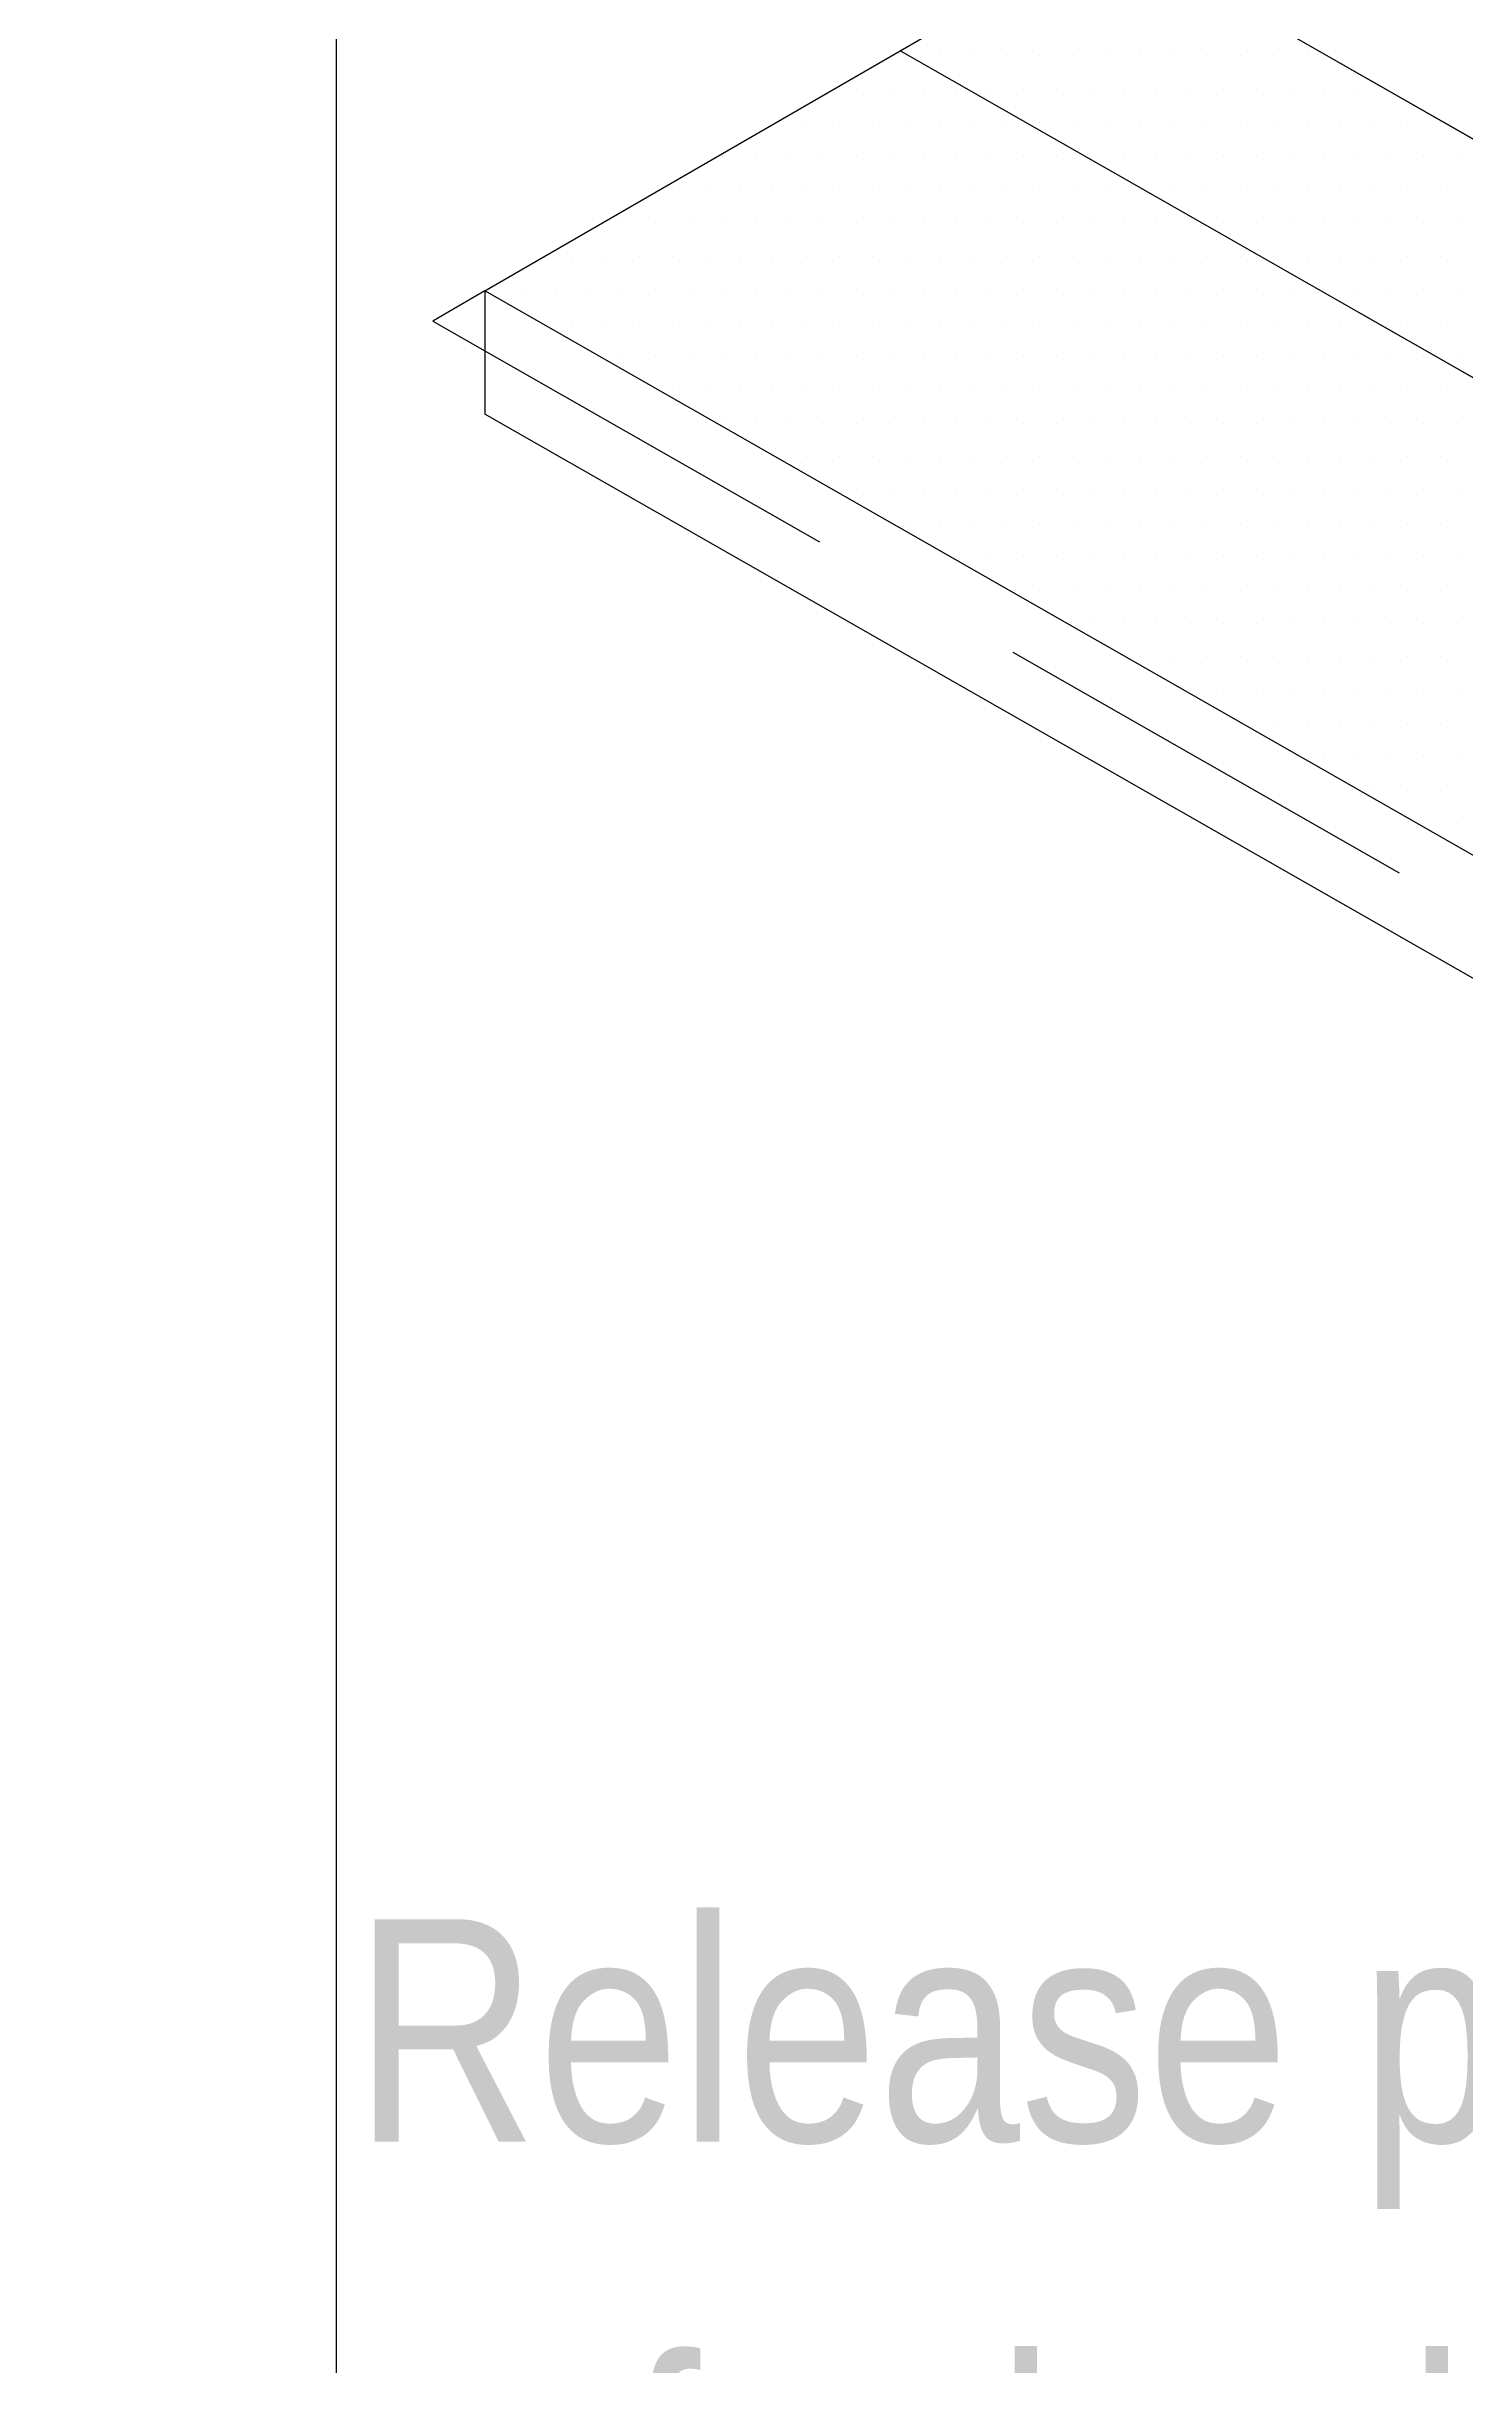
# Model space of a CAD drawing. Extents: x -1279 to 5791, y -3809 to 1769.
# Drawn here: x 720.5 to 777.9, y -2559.8 to -2466 of the extents above; entities that cross this region are included whole.
import ezdxf

# ---------------------------------------------------------------- set-up
doc = ezdxf.new("R2010")
doc.units = 0
doc.header["$MEASUREMENT"] = 0
doc.linetypes.add('AI-Linetype-46', pattern=[27, 18, -9])
doc.linetypes.add('AI-Linetype-47', pattern=[27, 18, -9])
for name, color, linetype, lineweight in [('.ATI-HATCH', 7, 'Continuous', 0), ('G-ANNO-TTLB', 7, 'Continuous', 0), ('TYVEK', 7, 'Continuous', 0)]:
    doc.layers.add(name, color=color, linetype=linetype, lineweight=lineweight)

# ---------------------------------------------------------------- blocks, each defined once
blk = doc.blocks.new('Block_79')
at = {"layer": '.ATI-HATCH'}
for points, knots in [([(763.448, -2461.326), (763.448, -2461.326), (755.049, -2466.185), (755.049, -2466.185), (755.049, -2466.185), (827.469, -2507.538), (827.469, -2507.538), (827.469, -2507.538), (828.188, -2498.294), (828.188, -2498.294), (828.188, -2498.294), (763.448, -2461.326), (763.448, -2461.326)], [0, 0, 0, 0, 1, 1, 1, 2, 2, 2, 3, 3, 3, 4, 4, 4, 4]), ([(755.049, -2466.185), (755.049, -2466.185), (746.651, -2471.044), (746.651, -2471.044), (746.651, -2471.044), (738.252, -2475.902), (738.252, -2475.902), (738.252, -2475.902), (872.648, -2552.645), (872.648, -2552.645), (872.648, -2552.645), (889.444, -2542.927), (889.444, -2542.927), (889.444, -2542.927), (755.049, -2466.185), (755.049, -2466.185)], [0, 0, 0, 0, 1, 1, 1, 2, 2, 2, 3, 3, 3, 4, 4, 4, 5, 5, 5, 5])]:
    blk.add_open_spline(points, degree=3, knots=knots, dxfattribs=at)
at = {"layer": '.ATI-HATCH', "color": 8, "lineweight": 0, "true_color": 0x808080}
for points in [[(755.301, -2466.394), (755.301, -2466.394), (755.301, -2466.394), (755.301, -2466.394)], [(756.651, -2466.394), (756.651, -2466.394), (756.651, -2466.394), (756.651, -2466.394)], [(758.001, -2466.394), (758.001, -2466.394), (758.001, -2466.394), (758.001, -2466.394)], [(759.351, -2466.394), (759.351, -2466.394), (759.351, -2466.394), (759.351, -2466.394)], [(760.701, -2466.394), (760.701, -2466.394), (760.701, -2466.394), (760.701, -2466.394)], [(762.051, -2466.394), (762.051, -2466.394), (762.051, -2466.394), (762.051, -2466.394)], [(763.401, -2466.394), (763.401, -2466.394), (763.401, -2466.394), (763.401, -2466.394)], [(764.751, -2466.394), (764.751, -2466.394), (764.751, -2466.394), (764.751, -2466.394)], [(766.101, -2466.394), (766.101, -2466.394), (766.101, -2466.394), (766.101, -2466.394)], [(767.451, -2466.394), (767.451, -2466.394), (767.451, -2466.394), (767.451, -2466.394)], [(768.801, -2466.394), (768.801, -2466.394), (768.801, -2466.394), (768.801, -2466.394)], [(770.151, -2466.394), (770.151, -2466.394), (770.151, -2466.394), (770.151, -2466.394)], [(771.501, -2466.394), (771.501, -2466.394), (771.501, -2466.394), (771.501, -2466.394)], [(753.276, -2467.744), (753.276, -2467.744), (753.276, -2467.744), (753.276, -2467.744)], [(754.626, -2467.744), (754.626, -2467.744), (754.626, -2467.744), (754.626, -2467.744)], [(755.976, -2467.744), (755.976, -2467.744), (755.976, -2467.744), (755.976, -2467.744)], [(757.326, -2467.744), (757.326, -2467.744), (757.326, -2467.744), (757.326, -2467.744)], [(758.676, -2467.744), (758.676, -2467.744), (758.676, -2467.744), (758.676, -2467.744)], [(760.026, -2467.744), (760.026, -2467.744), (760.026, -2467.744), (760.026, -2467.744)], [(761.376, -2467.744), (761.376, -2467.744), (761.376, -2467.744), (761.376, -2467.744)], [(762.726, -2467.744), (762.726, -2467.744), (762.726, -2467.744), (762.726, -2467.744)], [(764.076, -2467.744), (764.076, -2467.744), (764.076, -2467.744), (764.076, -2467.744)], [(765.426, -2467.744), (765.426, -2467.744), (765.426, -2467.744), (765.426, -2467.744)], [(766.776, -2467.744), (766.776, -2467.744), (766.776, -2467.744), (766.776, -2467.744)], [(768.126, -2467.744), (768.126, -2467.744), (768.126, -2467.744), (768.126, -2467.744)], [(769.476, -2467.744), (769.476, -2467.744), (769.476, -2467.744), (769.476, -2467.744)], [(770.826, -2467.744), (770.826, -2467.744), (770.826, -2467.744), (770.826, -2467.744)], [(772.176, -2467.744), (772.176, -2467.744), (772.176, -2467.744), (772.176, -2467.744)], [(773.526, -2467.744), (773.526, -2467.744), (773.526, -2467.744), (773.526, -2467.744)], [(751.251, -2469.094), (751.251, -2469.094), (751.251, -2469.094), (751.251, -2469.094)], [(752.601, -2469.094), (752.601, -2469.094), (752.601, -2469.094), (752.601, -2469.094)], [(753.951, -2469.094), (753.951, -2469.094), (753.951, -2469.094), (753.951, -2469.094)], [(755.301, -2469.094), (755.301, -2469.094), (755.301, -2469.094), (755.301, -2469.094)], [(756.651, -2469.094), (756.651, -2469.094), (756.651, -2469.094), (756.651, -2469.094)], [(758.001, -2469.094), (758.001, -2469.094), (758.001, -2469.094), (758.001, -2469.094)], [(759.351, -2469.094), (759.351, -2469.094), (759.351, -2469.094), (759.351, -2469.094)], [(760.701, -2469.094), (760.701, -2469.094), (760.701, -2469.094), (760.701, -2469.094)], [(762.051, -2469.094), (762.051, -2469.094), (762.051, -2469.094), (762.051, -2469.094)], [(763.401, -2469.094), (763.401, -2469.094), (763.401, -2469.094), (763.401, -2469.094)], [(764.751, -2469.094), (764.751, -2469.094), (764.751, -2469.094), (764.751, -2469.094)], [(766.101, -2469.094), (766.101, -2469.094), (766.101, -2469.094), (766.101, -2469.094)], [(767.451, -2469.094), (767.451, -2469.094), (767.451, -2469.094), (767.451, -2469.094)], [(768.801, -2469.094), (768.801, -2469.094), (768.801, -2469.094), (768.801, -2469.094)], [(770.151, -2469.094), (770.151, -2469.094), (770.151, -2469.094), (770.151, -2469.094)], [(771.501, -2469.094), (771.501, -2469.094), (771.501, -2469.094), (771.501, -2469.094)], [(772.851, -2469.094), (772.851, -2469.094), (772.851, -2469.094), (772.851, -2469.094)], [(774.201, -2469.094), (774.201, -2469.094), (774.201, -2469.094), (774.201, -2469.094)], [(775.551, -2469.094), (775.551, -2469.094), (775.551, -2469.094), (775.551, -2469.094)], [(776.901, -2469.094), (776.901, -2469.094), (776.901, -2469.094), (776.901, -2469.094)], [(747.876, -2470.444), (747.876, -2470.444), (747.876, -2470.444), (747.876, -2470.444)], [(749.226, -2470.444), (749.226, -2470.444), (749.226, -2470.444), (749.226, -2470.444)], [(750.576, -2470.444), (750.576, -2470.444), (750.576, -2470.444), (750.576, -2470.444)], [(751.926, -2470.444), (751.926, -2470.444), (751.926, -2470.444), (751.926, -2470.444)], [(753.276, -2470.444), (753.276, -2470.444), (753.276, -2470.444), (753.276, -2470.444)], [(754.626, -2470.444), (754.626, -2470.444), (754.626, -2470.444), (754.626, -2470.444)], [(755.976, -2470.444), (755.976, -2470.444), (755.976, -2470.444), (755.976, -2470.444)], [(757.326, -2470.444), (757.326, -2470.444), (757.326, -2470.444), (757.326, -2470.444)], [(758.676, -2470.444), (758.676, -2470.444), (758.676, -2470.444), (758.676, -2470.444)], [(760.026, -2470.444), (760.026, -2470.444), (760.026, -2470.444), (760.026, -2470.444)], [(761.376, -2470.444), (761.376, -2470.444), (761.376, -2470.444), (761.376, -2470.444)], [(762.726, -2470.444), (762.726, -2470.444), (762.726, -2470.444), (762.726, -2470.444)], [(764.076, -2470.444), (764.076, -2470.444), (764.076, -2470.444), (764.076, -2470.444)], [(765.426, -2470.444), (765.426, -2470.444), (765.426, -2470.444), (765.426, -2470.444)], [(766.776, -2470.444), (766.776, -2470.444), (766.776, -2470.444), (766.776, -2470.444)], [(768.126, -2470.444), (768.126, -2470.444), (768.126, -2470.444), (768.126, -2470.444)], [(769.476, -2470.444), (769.476, -2470.444), (769.476, -2470.444), (769.476, -2470.444)], [(770.826, -2470.444), (770.826, -2470.444), (770.826, -2470.444), (770.826, -2470.444)], [(772.176, -2470.444), (772.176, -2470.444), (772.176, -2470.444), (772.176, -2470.444)], [(773.526, -2470.444), (773.526, -2470.444), (773.526, -2470.444), (773.526, -2470.444)], [(774.876, -2470.444), (774.876, -2470.444), (774.876, -2470.444), (774.876, -2470.444)], [(776.226, -2470.444), (776.226, -2470.444), (776.226, -2470.444), (776.226, -2470.444)], [(777.576, -2470.444), (777.576, -2470.444), (777.576, -2470.444), (777.576, -2470.444)], [(745.851, -2471.794), (745.851, -2471.794), (745.851, -2471.794), (745.851, -2471.794)], [(747.201, -2471.794), (747.201, -2471.794), (747.201, -2471.794), (747.201, -2471.794)], [(748.551, -2471.794), (748.551, -2471.794), (748.551, -2471.794), (748.551, -2471.794)], [(749.901, -2471.794), (749.901, -2471.794), (749.901, -2471.794), (749.901, -2471.794)], [(751.251, -2471.794), (751.251, -2471.794), (751.251, -2471.794), (751.251, -2471.794)], [(752.601, -2471.794), (752.601, -2471.794), (752.601, -2471.794), (752.601, -2471.794)], [(753.951, -2471.794), (753.951, -2471.794), (753.951, -2471.794), (753.951, -2471.794)], [(755.301, -2471.794), (755.301, -2471.794), (755.301, -2471.794), (755.301, -2471.794)], [(756.651, -2471.794), (756.651, -2471.794), (756.651, -2471.794), (756.651, -2471.794)], [(758.001, -2471.794), (758.001, -2471.794), (758.001, -2471.794), (758.001, -2471.794)], [(759.351, -2471.794), (759.351, -2471.794), (759.351, -2471.794), (759.351, -2471.794)], [(760.701, -2471.794), (760.701, -2471.794), (760.701, -2471.794), (760.701, -2471.794)], [(762.051, -2471.794), (762.051, -2471.794), (762.051, -2471.794), (762.051, -2471.794)], [(763.401, -2471.794), (763.401, -2471.794), (763.401, -2471.794), (763.401, -2471.794)], [(764.751, -2471.794), (764.751, -2471.794), (764.751, -2471.794), (764.751, -2471.794)], [(766.101, -2471.794), (766.101, -2471.794), (766.101, -2471.794), (766.101, -2471.794)], [(767.451, -2471.794), (767.451, -2471.794), (767.451, -2471.794), (767.451, -2471.794)], [(768.801, -2471.794), (768.801, -2471.794), (768.801, -2471.794), (768.801, -2471.794)], [(770.151, -2471.794), (770.151, -2471.794), (770.151, -2471.794), (770.151, -2471.794)], [(771.501, -2471.794), (771.501, -2471.794), (771.501, -2471.794), (771.501, -2471.794)], [(772.851, -2471.794), (772.851, -2471.794), (772.851, -2471.794), (772.851, -2471.794)], [(774.201, -2471.794), (774.201, -2471.794), (774.201, -2471.794), (774.201, -2471.794)], [(775.551, -2471.794), (775.551, -2471.794), (775.551, -2471.794), (775.551, -2471.794)], [(776.901, -2471.794), (776.901, -2471.794), (776.901, -2471.794), (776.901, -2471.794)], [(743.826, -2473.144), (743.826, -2473.144), (743.826, -2473.144), (743.826, -2473.144)], [(745.176, -2473.144), (745.176, -2473.144), (745.176, -2473.144), (745.176, -2473.144)], [(746.526, -2473.144), (746.526, -2473.144), (746.526, -2473.144), (746.526, -2473.144)], [(747.876, -2473.144), (747.876, -2473.144), (747.876, -2473.144), (747.876, -2473.144)], [(749.226, -2473.144), (749.226, -2473.144), (749.226, -2473.144), (749.226, -2473.144)], [(750.576, -2473.144), (750.576, -2473.144), (750.576, -2473.144), (750.576, -2473.144)], [(751.926, -2473.144), (751.926, -2473.144), (751.926, -2473.144), (751.926, -2473.144)], [(753.276, -2473.144), (753.276, -2473.144), (753.276, -2473.144), (753.276, -2473.144)], [(754.626, -2473.144), (754.626, -2473.144), (754.626, -2473.144), (754.626, -2473.144)], [(755.976, -2473.144), (755.976, -2473.144), (755.976, -2473.144), (755.976, -2473.144)], [(757.326, -2473.144), (757.326, -2473.144), (757.326, -2473.144), (757.326, -2473.144)], [(758.676, -2473.144), (758.676, -2473.144), (758.676, -2473.144), (758.676, -2473.144)], [(760.026, -2473.144), (760.026, -2473.144), (760.026, -2473.144), (760.026, -2473.144)], [(761.376, -2473.144), (761.376, -2473.144), (761.376, -2473.144), (761.376, -2473.144)], [(762.726, -2473.144), (762.726, -2473.144), (762.726, -2473.144), (762.726, -2473.144)], [(764.076, -2473.144), (764.076, -2473.144), (764.076, -2473.144), (764.076, -2473.144)], [(765.426, -2473.144), (765.426, -2473.144), (765.426, -2473.144), (765.426, -2473.144)], [(766.776, -2473.144), (766.776, -2473.144), (766.776, -2473.144), (766.776, -2473.144)], [(768.126, -2473.144), (768.126, -2473.144), (768.126, -2473.144), (768.126, -2473.144)], [(769.476, -2473.144), (769.476, -2473.144), (769.476, -2473.144), (769.476, -2473.144)], [(770.826, -2473.144), (770.826, -2473.144), (770.826, -2473.144), (770.826, -2473.144)], [(772.176, -2473.144), (772.176, -2473.144), (772.176, -2473.144), (772.176, -2473.144)], [(773.526, -2473.144), (773.526, -2473.144), (773.526, -2473.144), (773.526, -2473.144)], [(774.876, -2473.144), (774.876, -2473.144), (774.876, -2473.144), (774.876, -2473.144)], [(776.226, -2473.144), (776.226, -2473.144), (776.226, -2473.144), (776.226, -2473.144)], [(777.576, -2473.144), (777.576, -2473.144), (777.576, -2473.144), (777.576, -2473.144)], [(741.801, -2474.494), (741.801, -2474.494), (741.801, -2474.494), (741.801, -2474.494)], [(743.151, -2474.494), (743.151, -2474.494), (743.151, -2474.494), (743.151, -2474.494)], [(744.501, -2474.494), (744.501, -2474.494), (744.501, -2474.494), (744.501, -2474.494)], [(745.851, -2474.494), (745.851, -2474.494), (745.851, -2474.494), (745.851, -2474.494)], [(747.201, -2474.494), (747.201, -2474.494), (747.201, -2474.494), (747.201, -2474.494)], [(748.551, -2474.494), (748.551, -2474.494), (748.551, -2474.494), (748.551, -2474.494)], [(749.901, -2474.494), (749.901, -2474.494), (749.901, -2474.494), (749.901, -2474.494)], [(751.251, -2474.494), (751.251, -2474.494), (751.251, -2474.494), (751.251, -2474.494)], [(752.601, -2474.494), (752.601, -2474.494), (752.601, -2474.494), (752.601, -2474.494)], [(753.951, -2474.494), (753.951, -2474.494), (753.951, -2474.494), (753.951, -2474.494)], [(755.301, -2474.494), (755.301, -2474.494), (755.301, -2474.494), (755.301, -2474.494)], [(756.651, -2474.494), (756.651, -2474.494), (756.651, -2474.494), (756.651, -2474.494)], [(758.001, -2474.494), (758.001, -2474.494), (758.001, -2474.494), (758.001, -2474.494)], [(759.351, -2474.494), (759.351, -2474.494), (759.351, -2474.494), (759.351, -2474.494)], [(760.701, -2474.494), (760.701, -2474.494), (760.701, -2474.494), (760.701, -2474.494)], [(762.051, -2474.494), (762.051, -2474.494), (762.051, -2474.494), (762.051, -2474.494)], [(763.401, -2474.494), (763.401, -2474.494), (763.401, -2474.494), (763.401, -2474.494)], [(764.751, -2474.494), (764.751, -2474.494), (764.751, -2474.494), (764.751, -2474.494)], [(766.101, -2474.494), (766.101, -2474.494), (766.101, -2474.494), (766.101, -2474.494)], [(767.451, -2474.494), (767.451, -2474.494), (767.451, -2474.494), (767.451, -2474.494)], [(768.801, -2474.494), (768.801, -2474.494), (768.801, -2474.494), (768.801, -2474.494)], [(770.151, -2474.494), (770.151, -2474.494), (770.151, -2474.494), (770.151, -2474.494)], [(771.501, -2474.494), (771.501, -2474.494), (771.501, -2474.494), (771.501, -2474.494)], [(772.851, -2474.494), (772.851, -2474.494), (772.851, -2474.494), (772.851, -2474.494)], [(774.201, -2474.494), (774.201, -2474.494), (774.201, -2474.494), (774.201, -2474.494)], [(775.551, -2474.494), (775.551, -2474.494), (775.551, -2474.494), (775.551, -2474.494)], [(776.901, -2474.494), (776.901, -2474.494), (776.901, -2474.494), (776.901, -2474.494)], [(738.426, -2475.844), (738.426, -2475.844), (738.426, -2475.844), (738.426, -2475.844)], [(739.776, -2475.844), (739.776, -2475.844), (739.776, -2475.844), (739.776, -2475.844)], [(741.126, -2475.844), (741.126, -2475.844), (741.126, -2475.844), (741.126, -2475.844)], [(742.476, -2475.844), (742.476, -2475.844), (742.476, -2475.844), (742.476, -2475.844)], [(743.826, -2475.844), (743.826, -2475.844), (743.826, -2475.844), (743.826, -2475.844)], [(745.176, -2475.844), (745.176, -2475.844), (745.176, -2475.844), (745.176, -2475.844)], [(746.526, -2475.844), (746.526, -2475.844), (746.526, -2475.844), (746.526, -2475.844)], [(747.876, -2475.844), (747.876, -2475.844), (747.876, -2475.844), (747.876, -2475.844)], [(749.226, -2475.844), (749.226, -2475.844), (749.226, -2475.844), (749.226, -2475.844)], [(750.576, -2475.844), (750.576, -2475.844), (750.576, -2475.844), (750.576, -2475.844)], [(751.926, -2475.844), (751.926, -2475.844), (751.926, -2475.844), (751.926, -2475.844)], [(753.276, -2475.844), (753.276, -2475.844), (753.276, -2475.844), (753.276, -2475.844)], [(754.626, -2475.844), (754.626, -2475.844), (754.626, -2475.844), (754.626, -2475.844)], [(755.976, -2475.844), (755.976, -2475.844), (755.976, -2475.844), (755.976, -2475.844)], [(757.326, -2475.844), (757.326, -2475.844), (757.326, -2475.844), (757.326, -2475.844)], [(758.676, -2475.844), (758.676, -2475.844), (758.676, -2475.844), (758.676, -2475.844)], [(760.026, -2475.844), (760.026, -2475.844), (760.026, -2475.844), (760.026, -2475.844)], [(761.376, -2475.844), (761.376, -2475.844), (761.376, -2475.844), (761.376, -2475.844)], [(762.726, -2475.844), (762.726, -2475.844), (762.726, -2475.844), (762.726, -2475.844)], [(764.076, -2475.844), (764.076, -2475.844), (764.076, -2475.844), (764.076, -2475.844)], [(765.426, -2475.844), (765.426, -2475.844), (765.426, -2475.844), (765.426, -2475.844)], [(766.776, -2475.844), (766.776, -2475.844), (766.776, -2475.844), (766.776, -2475.844)], [(768.126, -2475.844), (768.126, -2475.844), (768.126, -2475.844), (768.126, -2475.844)], [(769.476, -2475.844), (769.476, -2475.844), (769.476, -2475.844), (769.476, -2475.844)], [(770.826, -2475.844), (770.826, -2475.844), (770.826, -2475.844), (770.826, -2475.844)], [(772.176, -2475.844), (772.176, -2475.844), (772.176, -2475.844), (772.176, -2475.844)], [(773.526, -2475.844), (773.526, -2475.844), (773.526, -2475.844), (773.526, -2475.844)], [(774.876, -2475.844), (774.876, -2475.844), (774.876, -2475.844), (774.876, -2475.844)], [(776.226, -2475.844), (776.226, -2475.844), (776.226, -2475.844), (776.226, -2475.844)], [(777.576, -2475.844), (777.576, -2475.844), (777.576, -2475.844), (777.576, -2475.844)], [(741.801, -2477.194), (741.801, -2477.194), (741.801, -2477.194), (741.801, -2477.194)], [(743.151, -2477.194), (743.151, -2477.194), (743.151, -2477.194), (743.151, -2477.194)], [(744.501, -2477.194), (744.501, -2477.194), (744.501, -2477.194), (744.501, -2477.194)], [(745.851, -2477.194), (745.851, -2477.194), (745.851, -2477.194), (745.851, -2477.194)], [(747.201, -2477.194), (747.201, -2477.194), (747.201, -2477.194), (747.201, -2477.194)], [(748.551, -2477.194), (748.551, -2477.194), (748.551, -2477.194), (748.551, -2477.194)], [(749.901, -2477.194), (749.901, -2477.194), (749.901, -2477.194), (749.901, -2477.194)], [(751.251, -2477.194), (751.251, -2477.194), (751.251, -2477.194), (751.251, -2477.194)], [(752.601, -2477.194), (752.601, -2477.194), (752.601, -2477.194), (752.601, -2477.194)], [(753.951, -2477.194), (753.951, -2477.194), (753.951, -2477.194), (753.951, -2477.194)], [(755.301, -2477.194), (755.301, -2477.194), (755.301, -2477.194), (755.301, -2477.194)], [(756.651, -2477.194), (756.651, -2477.194), (756.651, -2477.194), (756.651, -2477.194)], [(758.001, -2477.194), (758.001, -2477.194), (758.001, -2477.194), (758.001, -2477.194)], [(759.351, -2477.194), (759.351, -2477.194), (759.351, -2477.194), (759.351, -2477.194)], [(760.701, -2477.194), (760.701, -2477.194), (760.701, -2477.194), (760.701, -2477.194)], [(762.051, -2477.194), (762.051, -2477.194), (762.051, -2477.194), (762.051, -2477.194)], [(763.401, -2477.194), (763.401, -2477.194), (763.401, -2477.194), (763.401, -2477.194)], [(764.751, -2477.194), (764.751, -2477.194), (764.751, -2477.194), (764.751, -2477.194)], [(766.101, -2477.194), (766.101, -2477.194), (766.101, -2477.194), (766.101, -2477.194)], [(767.451, -2477.194), (767.451, -2477.194), (767.451, -2477.194), (767.451, -2477.194)], [(768.801, -2477.194), (768.801, -2477.194), (768.801, -2477.194), (768.801, -2477.194)], [(770.151, -2477.194), (770.151, -2477.194), (770.151, -2477.194), (770.151, -2477.194)], [(771.501, -2477.194), (771.501, -2477.194), (771.501, -2477.194), (771.501, -2477.194)], [(772.851, -2477.194), (772.851, -2477.194), (772.851, -2477.194), (772.851, -2477.194)], [(774.201, -2477.194), (774.201, -2477.194), (774.201, -2477.194), (774.201, -2477.194)], [(775.551, -2477.194), (775.551, -2477.194), (775.551, -2477.194), (775.551, -2477.194)], [(776.901, -2477.194), (776.901, -2477.194), (776.901, -2477.194), (776.901, -2477.194)], [(743.826, -2478.544), (743.826, -2478.544), (743.826, -2478.544), (743.826, -2478.544)], [(745.176, -2478.544), (745.176, -2478.544), (745.176, -2478.544), (745.176, -2478.544)], [(746.526, -2478.544), (746.526, -2478.544), (746.526, -2478.544), (746.526, -2478.544)], [(747.876, -2478.544), (747.876, -2478.544), (747.876, -2478.544), (747.876, -2478.544)], [(749.226, -2478.544), (749.226, -2478.544), (749.226, -2478.544), (749.226, -2478.544)], [(750.576, -2478.544), (750.576, -2478.544), (750.576, -2478.544), (750.576, -2478.544)], [(751.926, -2478.544), (751.926, -2478.544), (751.926, -2478.544), (751.926, -2478.544)], [(753.276, -2478.544), (753.276, -2478.544), (753.276, -2478.544), (753.276, -2478.544)], [(754.626, -2478.544), (754.626, -2478.544), (754.626, -2478.544), (754.626, -2478.544)], [(755.976, -2478.544), (755.976, -2478.544), (755.976, -2478.544), (755.976, -2478.544)], [(757.326, -2478.544), (757.326, -2478.544), (757.326, -2478.544), (757.326, -2478.544)], [(758.676, -2478.544), (758.676, -2478.544), (758.676, -2478.544), (758.676, -2478.544)], [(760.026, -2478.544), (760.026, -2478.544), (760.026, -2478.544), (760.026, -2478.544)], [(761.376, -2478.544), (761.376, -2478.544), (761.376, -2478.544), (761.376, -2478.544)], [(762.726, -2478.544), (762.726, -2478.544), (762.726, -2478.544), (762.726, -2478.544)], [(764.076, -2478.544), (764.076, -2478.544), (764.076, -2478.544), (764.076, -2478.544)], [(765.426, -2478.544), (765.426, -2478.544), (765.426, -2478.544), (765.426, -2478.544)], [(766.776, -2478.544), (766.776, -2478.544), (766.776, -2478.544), (766.776, -2478.544)], [(768.126, -2478.544), (768.126, -2478.544), (768.126, -2478.544), (768.126, -2478.544)], [(769.476, -2478.544), (769.476, -2478.544), (769.476, -2478.544), (769.476, -2478.544)], [(770.826, -2478.544), (770.826, -2478.544), (770.826, -2478.544), (770.826, -2478.544)], [(772.176, -2478.544), (772.176, -2478.544), (772.176, -2478.544), (772.176, -2478.544)], [(773.526, -2478.544), (773.526, -2478.544), (773.526, -2478.544), (773.526, -2478.544)], [(774.876, -2478.544), (774.876, -2478.544), (774.876, -2478.544), (774.876, -2478.544)], [(776.226, -2478.544), (776.226, -2478.544), (776.226, -2478.544), (776.226, -2478.544)], [(777.576, -2478.544), (777.576, -2478.544), (777.576, -2478.544), (777.576, -2478.544)], [(745.851, -2479.894), (745.851, -2479.894), (745.851, -2479.894), (745.851, -2479.894)], [(747.201, -2479.894), (747.201, -2479.894), (747.201, -2479.894), (747.201, -2479.894)], [(748.551, -2479.894), (748.551, -2479.894), (748.551, -2479.894), (748.551, -2479.894)], [(749.901, -2479.894), (749.901, -2479.894), (749.901, -2479.894), (749.901, -2479.894)], [(751.251, -2479.894), (751.251, -2479.894), (751.251, -2479.894), (751.251, -2479.894)], [(752.601, -2479.894), (752.601, -2479.894), (752.601, -2479.894), (752.601, -2479.894)], [(753.951, -2479.894), (753.951, -2479.894), (753.951, -2479.894), (753.951, -2479.894)], [(755.301, -2479.894), (755.301, -2479.894), (755.301, -2479.894), (755.301, -2479.894)], [(756.651, -2479.894), (756.651, -2479.894), (756.651, -2479.894), (756.651, -2479.894)], [(758.001, -2479.894), (758.001, -2479.894), (758.001, -2479.894), (758.001, -2479.894)], [(759.351, -2479.894), (759.351, -2479.894), (759.351, -2479.894), (759.351, -2479.894)], [(760.701, -2479.894), (760.701, -2479.894), (760.701, -2479.894), (760.701, -2479.894)], [(762.051, -2479.894), (762.051, -2479.894), (762.051, -2479.894), (762.051, -2479.894)], [(763.401, -2479.894), (763.401, -2479.894), (763.401, -2479.894), (763.401, -2479.894)], [(764.751, -2479.894), (764.751, -2479.894), (764.751, -2479.894), (764.751, -2479.894)], [(766.101, -2479.894), (766.101, -2479.894), (766.101, -2479.894), (766.101, -2479.894)], [(767.451, -2479.894), (767.451, -2479.894), (767.451, -2479.894), (767.451, -2479.894)], [(768.801, -2479.894), (768.801, -2479.894), (768.801, -2479.894), (768.801, -2479.894)], [(770.151, -2479.894), (770.151, -2479.894), (770.151, -2479.894), (770.151, -2479.894)], [(771.501, -2479.894), (771.501, -2479.894), (771.501, -2479.894), (771.501, -2479.894)], [(772.851, -2479.894), (772.851, -2479.894), (772.851, -2479.894), (772.851, -2479.894)], [(774.201, -2479.894), (774.201, -2479.894), (774.201, -2479.894), (774.201, -2479.894)], [(775.551, -2479.894), (775.551, -2479.894), (775.551, -2479.894), (775.551, -2479.894)], [(776.901, -2479.894), (776.901, -2479.894), (776.901, -2479.894), (776.901, -2479.894)], [(747.876, -2481.244), (747.876, -2481.244), (747.876, -2481.244), (747.876, -2481.244)], [(749.226, -2481.244), (749.226, -2481.244), (749.226, -2481.244), (749.226, -2481.244)], [(750.576, -2481.244), (750.576, -2481.244), (750.576, -2481.244), (750.576, -2481.244)], [(751.926, -2481.244), (751.926, -2481.244), (751.926, -2481.244), (751.926, -2481.244)], [(753.276, -2481.244), (753.276, -2481.244), (753.276, -2481.244), (753.276, -2481.244)], [(754.626, -2481.244), (754.626, -2481.244), (754.626, -2481.244), (754.626, -2481.244)], [(755.976, -2481.244), (755.976, -2481.244), (755.976, -2481.244), (755.976, -2481.244)], [(757.326, -2481.244), (757.326, -2481.244), (757.326, -2481.244), (757.326, -2481.244)], [(758.676, -2481.244), (758.676, -2481.244), (758.676, -2481.244), (758.676, -2481.244)], [(760.026, -2481.244), (760.026, -2481.244), (760.026, -2481.244), (760.026, -2481.244)], [(761.376, -2481.244), (761.376, -2481.244), (761.376, -2481.244), (761.376, -2481.244)], [(762.726, -2481.244), (762.726, -2481.244), (762.726, -2481.244), (762.726, -2481.244)], [(764.076, -2481.244), (764.076, -2481.244), (764.076, -2481.244), (764.076, -2481.244)], [(765.426, -2481.244), (765.426, -2481.244), (765.426, -2481.244), (765.426, -2481.244)], [(766.776, -2481.244), (766.776, -2481.244), (766.776, -2481.244), (766.776, -2481.244)], [(768.126, -2481.244), (768.126, -2481.244), (768.126, -2481.244), (768.126, -2481.244)], [(769.476, -2481.244), (769.476, -2481.244), (769.476, -2481.244), (769.476, -2481.244)], [(770.826, -2481.244), (770.826, -2481.244), (770.826, -2481.244), (770.826, -2481.244)], [(772.176, -2481.244), (772.176, -2481.244), (772.176, -2481.244), (772.176, -2481.244)], [(773.526, -2481.244), (773.526, -2481.244), (773.526, -2481.244), (773.526, -2481.244)], [(774.876, -2481.244), (774.876, -2481.244), (774.876, -2481.244), (774.876, -2481.244)], [(776.226, -2481.244), (776.226, -2481.244), (776.226, -2481.244), (776.226, -2481.244)], [(777.576, -2481.244), (777.576, -2481.244), (777.576, -2481.244), (777.576, -2481.244)], [(751.251, -2482.594), (751.251, -2482.594), (751.251, -2482.594), (751.251, -2482.594)], [(752.601, -2482.594), (752.601, -2482.594), (752.601, -2482.594), (752.601, -2482.594)], [(753.951, -2482.594), (753.951, -2482.594), (753.951, -2482.594), (753.951, -2482.594)], [(755.301, -2482.594), (755.301, -2482.594), (755.301, -2482.594), (755.301, -2482.594)], [(756.651, -2482.594), (756.651, -2482.594), (756.651, -2482.594), (756.651, -2482.594)], [(758.001, -2482.594), (758.001, -2482.594), (758.001, -2482.594), (758.001, -2482.594)], [(759.351, -2482.594), (759.351, -2482.594), (759.351, -2482.594), (759.351, -2482.594)], [(760.701, -2482.594), (760.701, -2482.594), (760.701, -2482.594), (760.701, -2482.594)], [(762.051, -2482.594), (762.051, -2482.594), (762.051, -2482.594), (762.051, -2482.594)], [(763.401, -2482.594), (763.401, -2482.594), (763.401, -2482.594), (763.401, -2482.594)], [(764.751, -2482.594), (764.751, -2482.594), (764.751, -2482.594), (764.751, -2482.594)], [(766.101, -2482.594), (766.101, -2482.594), (766.101, -2482.594), (766.101, -2482.594)], [(767.451, -2482.594), (767.451, -2482.594), (767.451, -2482.594), (767.451, -2482.594)], [(768.801, -2482.594), (768.801, -2482.594), (768.801, -2482.594), (768.801, -2482.594)], [(770.151, -2482.594), (770.151, -2482.594), (770.151, -2482.594), (770.151, -2482.594)], [(771.501, -2482.594), (771.501, -2482.594), (771.501, -2482.594), (771.501, -2482.594)], [(772.851, -2482.594), (772.851, -2482.594), (772.851, -2482.594), (772.851, -2482.594)], [(774.201, -2482.594), (774.201, -2482.594), (774.201, -2482.594), (774.201, -2482.594)], [(775.551, -2482.594), (775.551, -2482.594), (775.551, -2482.594), (775.551, -2482.594)], [(776.901, -2482.594), (776.901, -2482.594), (776.901, -2482.594), (776.901, -2482.594)], [(753.276, -2483.944), (753.276, -2483.944), (753.276, -2483.944), (753.276, -2483.944)], [(754.626, -2483.944), (754.626, -2483.944), (754.626, -2483.944), (754.626, -2483.944)], [(755.976, -2483.944), (755.976, -2483.944), (755.976, -2483.944), (755.976, -2483.944)], [(757.326, -2483.944), (757.326, -2483.944), (757.326, -2483.944), (757.326, -2483.944)], [(758.676, -2483.944), (758.676, -2483.944), (758.676, -2483.944), (758.676, -2483.944)], [(760.026, -2483.944), (760.026, -2483.944), (760.026, -2483.944), (760.026, -2483.944)], [(761.376, -2483.944), (761.376, -2483.944), (761.376, -2483.944), (761.376, -2483.944)], [(762.726, -2483.944), (762.726, -2483.944), (762.726, -2483.944), (762.726, -2483.944)], [(764.076, -2483.944), (764.076, -2483.944), (764.076, -2483.944), (764.076, -2483.944)], [(765.426, -2483.944), (765.426, -2483.944), (765.426, -2483.944), (765.426, -2483.944)], [(766.776, -2483.944), (766.776, -2483.944), (766.776, -2483.944), (766.776, -2483.944)], [(768.126, -2483.944), (768.126, -2483.944), (768.126, -2483.944), (768.126, -2483.944)], [(769.476, -2483.944), (769.476, -2483.944), (769.476, -2483.944), (769.476, -2483.944)], [(770.826, -2483.944), (770.826, -2483.944), (770.826, -2483.944), (770.826, -2483.944)], [(772.176, -2483.944), (772.176, -2483.944), (772.176, -2483.944), (772.176, -2483.944)], [(773.526, -2483.944), (773.526, -2483.944), (773.526, -2483.944), (773.526, -2483.944)], [(774.876, -2483.944), (774.876, -2483.944), (774.876, -2483.944), (774.876, -2483.944)], [(776.226, -2483.944), (776.226, -2483.944), (776.226, -2483.944), (776.226, -2483.944)], [(777.576, -2483.944), (777.576, -2483.944), (777.576, -2483.944), (777.576, -2483.944)], [(755.301, -2485.294), (755.301, -2485.294), (755.301, -2485.294), (755.301, -2485.294)], [(756.651, -2485.294), (756.651, -2485.294), (756.651, -2485.294), (756.651, -2485.294)], [(758.001, -2485.294), (758.001, -2485.294), (758.001, -2485.294), (758.001, -2485.294)], [(759.351, -2485.294), (759.351, -2485.294), (759.351, -2485.294), (759.351, -2485.294)], [(760.701, -2485.294), (760.701, -2485.294), (760.701, -2485.294), (760.701, -2485.294)], [(762.051, -2485.294), (762.051, -2485.294), (762.051, -2485.294), (762.051, -2485.294)], [(763.401, -2485.294), (763.401, -2485.294), (763.401, -2485.294), (763.401, -2485.294)], [(764.751, -2485.294), (764.751, -2485.294), (764.751, -2485.294), (764.751, -2485.294)], [(766.101, -2485.294), (766.101, -2485.294), (766.101, -2485.294), (766.101, -2485.294)], [(767.451, -2485.294), (767.451, -2485.294), (767.451, -2485.294), (767.451, -2485.294)], [(768.801, -2485.294), (768.801, -2485.294), (768.801, -2485.294), (768.801, -2485.294)], [(770.151, -2485.294), (770.151, -2485.294), (770.151, -2485.294), (770.151, -2485.294)], [(771.501, -2485.294), (771.501, -2485.294), (771.501, -2485.294), (771.501, -2485.294)], [(772.851, -2485.294), (772.851, -2485.294), (772.851, -2485.294), (772.851, -2485.294)], [(774.201, -2485.294), (774.201, -2485.294), (774.201, -2485.294), (774.201, -2485.294)], [(775.551, -2485.294), (775.551, -2485.294), (775.551, -2485.294), (775.551, -2485.294)], [(776.901, -2485.294), (776.901, -2485.294), (776.901, -2485.294), (776.901, -2485.294)], [(757.326, -2486.644), (757.326, -2486.644), (757.326, -2486.644), (757.326, -2486.644)], [(758.676, -2486.644), (758.676, -2486.644), (758.676, -2486.644), (758.676, -2486.644)], [(760.026, -2486.644), (760.026, -2486.644), (760.026, -2486.644), (760.026, -2486.644)], [(761.376, -2486.644), (761.376, -2486.644), (761.376, -2486.644), (761.376, -2486.644)], [(762.726, -2486.644), (762.726, -2486.644), (762.726, -2486.644), (762.726, -2486.644)], [(764.076, -2486.644), (764.076, -2486.644), (764.076, -2486.644), (764.076, -2486.644)], [(765.426, -2486.644), (765.426, -2486.644), (765.426, -2486.644), (765.426, -2486.644)], [(766.776, -2486.644), (766.776, -2486.644), (766.776, -2486.644), (766.776, -2486.644)], [(768.126, -2486.644), (768.126, -2486.644), (768.126, -2486.644), (768.126, -2486.644)], [(769.476, -2486.644), (769.476, -2486.644), (769.476, -2486.644), (769.476, -2486.644)], [(770.826, -2486.644), (770.826, -2486.644), (770.826, -2486.644), (770.826, -2486.644)], [(772.176, -2486.644), (772.176, -2486.644), (772.176, -2486.644), (772.176, -2486.644)], [(773.526, -2486.644), (773.526, -2486.644), (773.526, -2486.644), (773.526, -2486.644)], [(774.876, -2486.644), (774.876, -2486.644), (774.876, -2486.644), (774.876, -2486.644)], [(776.226, -2486.644), (776.226, -2486.644), (776.226, -2486.644), (776.226, -2486.644)], [(777.576, -2486.644), (777.576, -2486.644), (777.576, -2486.644), (777.576, -2486.644)], [(760.701, -2487.994), (760.701, -2487.994), (760.701, -2487.994), (760.701, -2487.994)], [(762.051, -2487.994), (762.051, -2487.994), (762.051, -2487.994), (762.051, -2487.994)], [(763.401, -2487.994), (763.401, -2487.994), (763.401, -2487.994), (763.401, -2487.994)], [(764.751, -2487.994), (764.751, -2487.994), (764.751, -2487.994), (764.751, -2487.994)], [(766.101, -2487.994), (766.101, -2487.994), (766.101, -2487.994), (766.101, -2487.994)], [(767.451, -2487.994), (767.451, -2487.994), (767.451, -2487.994), (767.451, -2487.994)], [(768.801, -2487.994), (768.801, -2487.994), (768.801, -2487.994), (768.801, -2487.994)], [(770.151, -2487.994), (770.151, -2487.994), (770.151, -2487.994), (770.151, -2487.994)], [(771.501, -2487.994), (771.501, -2487.994), (771.501, -2487.994), (771.501, -2487.994)], [(772.851, -2487.994), (772.851, -2487.994), (772.851, -2487.994), (772.851, -2487.994)], [(774.201, -2487.994), (774.201, -2487.994), (774.201, -2487.994), (774.201, -2487.994)], [(775.551, -2487.994), (775.551, -2487.994), (775.551, -2487.994), (775.551, -2487.994)], [(776.901, -2487.994), (776.901, -2487.994), (776.901, -2487.994), (776.901, -2487.994)], [(762.726, -2489.344), (762.726, -2489.344), (762.726, -2489.344), (762.726, -2489.344)], [(764.076, -2489.344), (764.076, -2489.344), (764.076, -2489.344), (764.076, -2489.344)], [(765.426, -2489.344), (765.426, -2489.344), (765.426, -2489.344), (765.426, -2489.344)], [(766.776, -2489.344), (766.776, -2489.344), (766.776, -2489.344), (766.776, -2489.344)], [(768.126, -2489.344), (768.126, -2489.344), (768.126, -2489.344), (768.126, -2489.344)], [(769.476, -2489.344), (769.476, -2489.344), (769.476, -2489.344), (769.476, -2489.344)], [(770.826, -2489.344), (770.826, -2489.344), (770.826, -2489.344), (770.826, -2489.344)], [(772.176, -2489.344), (772.176, -2489.344), (772.176, -2489.344), (772.176, -2489.344)], [(773.526, -2489.344), (773.526, -2489.344), (773.526, -2489.344), (773.526, -2489.344)], [(774.876, -2489.344), (774.876, -2489.344), (774.876, -2489.344), (774.876, -2489.344)], [(776.226, -2489.344), (776.226, -2489.344), (776.226, -2489.344), (776.226, -2489.344)], [(777.576, -2489.344), (777.576, -2489.344), (777.576, -2489.344), (777.576, -2489.344)], [(764.751, -2490.694), (764.751, -2490.694), (764.751, -2490.694), (764.751, -2490.694)], [(766.101, -2490.694), (766.101, -2490.694), (766.101, -2490.694), (766.101, -2490.694)], [(767.451, -2490.694), (767.451, -2490.694), (767.451, -2490.694), (767.451, -2490.694)], [(768.801, -2490.694), (768.801, -2490.694), (768.801, -2490.694), (768.801, -2490.694)], [(770.151, -2490.694), (770.151, -2490.694), (770.151, -2490.694), (770.151, -2490.694)], [(771.501, -2490.694), (771.501, -2490.694), (771.501, -2490.694), (771.501, -2490.694)], [(772.851, -2490.694), (772.851, -2490.694), (772.851, -2490.694), (772.851, -2490.694)], [(774.201, -2490.694), (774.201, -2490.694), (774.201, -2490.694), (774.201, -2490.694)], [(775.551, -2490.694), (775.551, -2490.694), (775.551, -2490.694), (775.551, -2490.694)], [(776.901, -2490.694), (776.901, -2490.694), (776.901, -2490.694), (776.901, -2490.694)], [(766.776, -2492.044), (766.776, -2492.044), (766.776, -2492.044), (766.776, -2492.044)], [(768.126, -2492.044), (768.126, -2492.044), (768.126, -2492.044), (768.126, -2492.044)], [(769.476, -2492.044), (769.476, -2492.044), (769.476, -2492.044), (769.476, -2492.044)], [(770.826, -2492.044), (770.826, -2492.044), (770.826, -2492.044), (770.826, -2492.044)], [(772.176, -2492.044), (772.176, -2492.044), (772.176, -2492.044), (772.176, -2492.044)], [(773.526, -2492.044), (773.526, -2492.044), (773.526, -2492.044), (773.526, -2492.044)], [(774.876, -2492.044), (774.876, -2492.044), (774.876, -2492.044), (774.876, -2492.044)], [(776.226, -2492.044), (776.226, -2492.044), (776.226, -2492.044), (776.226, -2492.044)], [(777.576, -2492.044), (777.576, -2492.044), (777.576, -2492.044), (777.576, -2492.044)], [(770.151, -2493.394), (770.151, -2493.394), (770.151, -2493.394), (770.151, -2493.394)], [(771.501, -2493.394), (771.501, -2493.394), (771.501, -2493.394), (771.501, -2493.394)], [(772.851, -2493.394), (772.851, -2493.394), (772.851, -2493.394), (772.851, -2493.394)], [(774.201, -2493.394), (774.201, -2493.394), (774.201, -2493.394), (774.201, -2493.394)], [(775.551, -2493.394), (775.551, -2493.394), (775.551, -2493.394), (775.551, -2493.394)], [(776.901, -2493.394), (776.901, -2493.394), (776.901, -2493.394), (776.901, -2493.394)], [(772.176, -2494.744), (772.176, -2494.744), (772.176, -2494.744), (772.176, -2494.744)], [(773.526, -2494.744), (773.526, -2494.744), (773.526, -2494.744), (773.526, -2494.744)], [(774.876, -2494.744), (774.876, -2494.744), (774.876, -2494.744), (774.876, -2494.744)], [(776.226, -2494.744), (776.226, -2494.744), (776.226, -2494.744), (776.226, -2494.744)], [(777.576, -2494.744), (777.576, -2494.744), (777.576, -2494.744), (777.576, -2494.744)], [(774.201, -2496.094), (774.201, -2496.094), (774.201, -2496.094), (774.201, -2496.094)], [(775.551, -2496.094), (775.551, -2496.094), (775.551, -2496.094), (775.551, -2496.094)], [(776.901, -2496.094), (776.901, -2496.094), (776.901, -2496.094), (776.901, -2496.094)], [(776.226, -2497.444), (776.226, -2497.444), (776.226, -2497.444), (776.226, -2497.444)], [(777.576, -2497.444), (777.576, -2497.444), (777.576, -2497.444), (777.576, -2497.444)]]:
    blk.add_open_spline(points, degree=3, dxfattribs=at)
blk = doc.blocks.new('Block_136')
at = {"layer": 'TYVEK', "char_height": 0.2, "attachment_point": 7}
for s, insert in [('\\C18;\\c0;\\FArial Narrow|b0|i0|c1;\\H8.999997;\\W1.000000;Release paper', (732.961, -2553.461)), ('\\C18;\\c0;\\FArial Narrow|b0|i0|c1;\\H8.999997;\\W1.000000;for backdam', (744.085, -2568.615))]:
    blk.add_mtext(s, dxfattribs=dict(at, insert=insert))
blk = doc.blocks.new('Block_135')
at = {"layer": 'TYVEK', "true_color": 0x000000, "transparency": 33554483}
h = blk.add_hatch(color=18, dxfattribs=at)
h.dxf.hatch_style = 2
h.paths.add_polyline_path([(830.649, -2537.723), (834.903, -2536.074), (831.414, -2539.013)])
at = {"layer": 'TYVEK', "color": 18, "lineweight": 0, "true_color": 0x000000}
for p, q in [((831.032, -2538.368), (813.028, -2549.036)), ((813.028, -2549.036), (804.66, -2549.036))]:
    blk.add_line(p, q, dxfattribs=at)
at = {"layer": 'TYVEK'}
blk.add_lwpolyline([(830.649, -2537.723), (834.903, -2536.074), (831.414, -2539.013), (831.414, -2539.013)], close=True, dxfattribs=at)
blk.add_blockref('Block_136', (0, 0), dxfattribs=at)

msp = doc.modelspace()

# ---------------------------------------------------------------- hatches: boundary and pattern name
at = {"layer": 'G-ANNO-TTLB', "true_color": 0xff00ff, "transparency": 33554687}
h = msp.add_hatch(color=6, dxfattribs=at)
edge = h.paths.add_edge_path()
edge.add_spline(control_points=[(1773.018, -3692.604), (1773.018, -3692.604), (-1156.5, -3692.604), (-1156.5, -3692.604), (-1156.5, -3692.604), (-1156.5, -1235.604), (-1156.5, -1235.604), (-1156.5, -1235.604), (1773.018, -1235.604), (1773.018, -1235.604), (1773.018, -1235.604), (1773.018, -3692.604), (1773.018, -3692.604)], knot_values=[0, 0, 0, 0, 1, 1, 1, 2, 2, 2, 3, 3, 3, 4, 4, 4, 4], degree=3, periodic=0)
edge = h.paths.add_edge_path()
edge.add_spline(control_points=[(-1147.5, -1244.604), (-1147.5, -1244.604), (-1147.5, -3683.604), (-1147.5, -3683.604), (-1147.5, -3683.604), (1764.018, -3683.604), (1764.018, -3683.604), (1764.018, -3683.604), (1764.018, -1244.604), (1764.018, -1244.604), (1764.018, -1244.604), (-1147.5, -1244.604), (-1147.5, -1244.604)], knot_values=[0, 0, 0, 0, 1, 1, 1, 2, 2, 2, 3, 3, 3, 4, 4, 4, 4], degree=3, periodic=0)
edge.add_line((-1147.5, -1244.604), (-1147.5, -1244.604))

# ---------------------------------------------------------------- linework, layer by layer
at = {"layer": 'G-ANNO-TTLB'}
for points in [[(1773.018, -3692.604), (1773.018, -3692.604), (-1156.5, -3692.604), (-1156.5, -3692.604), (-1156.5, -3692.604), (-1156.5, -1235.604), (-1156.5, -1235.604), (-1156.5, -1235.604), (1773.018, -1235.604), (1773.018, -1235.604), (1773.018, -1235.604), (1773.018, -3692.604), (1773.018, -3692.604)], [(-1147.5, -1244.604), (-1147.5, -1244.604), (-1147.5, -3683.604), (-1147.5, -3683.604), (-1147.5, -3683.604), (1764.018, -3683.604), (1764.018, -3683.604), (1764.018, -3683.604), (1764.018, -1244.604), (1764.018, -1244.604), (1764.018, -1244.604), (-1147.5, -1244.604), (-1147.5, -1244.604)]]:
    msp.add_open_spline(points, degree=3, knots=[0, 0, 0, 0, 1, 1, 1, 2, 2, 2, 3, 3, 3, 4, 4, 4, 4], dxfattribs=at)
at = {"layer": 'TYVEK', "color": 4, "lineweight": 25, "true_color": 0x00ffff}
for p, q in [((746.651, -2471.044), (763.448, -2461.326)), ((897.843, -2538.068), (763.448, -2461.326)), ((889.444, -2542.927), (755.049, -2466.185)), ((738.252, -2475.902), (746.651, -2471.044)), ((872.648, -2552.645), (738.252, -2475.902)), ((738.252, -2475.902), (738.252, -2480.885)), ((872.648, -2557.627), (738.252, -2480.885))]:
    msp.add_line(p, q, dxfattribs=at)
at = {"layer": 'TYVEK', "color": 4, "linetype": 'AI-Linetype-47', "lineweight": 25, "true_color": 0x00ffff}
msp.add_line((738.252, -2475.902), (736.153, -2477.117), dxfattribs=at)
at = {"layer": 'TYVEK', "color": 4, "linetype": 'AI-Linetype-46', "lineweight": 25, "true_color": 0x00ffff}
msp.add_line((736.153, -2477.117), (870.548, -2553.86), dxfattribs=at)
at = {"layer": 'TYVEK', "color": 18, "lineweight": 25, "true_color": 0x000000}
msp.add_lwpolyline([(732.256, -2427.806), (992.946, -2427.806), (992.946, -2601.657), (732.256, -2601.657)], close=True, dxfattribs=at)

# ---------------------------------------------------------------- block references
at = {"layer": '.ATI-HATCH'}
msp.add_blockref('Block_79', (0, 0), dxfattribs=at)
at = {"layer": 'TYVEK'}
msp.add_blockref('Block_135', (0, 0), dxfattribs=at)

doc.saveas('drawing.dxf')
